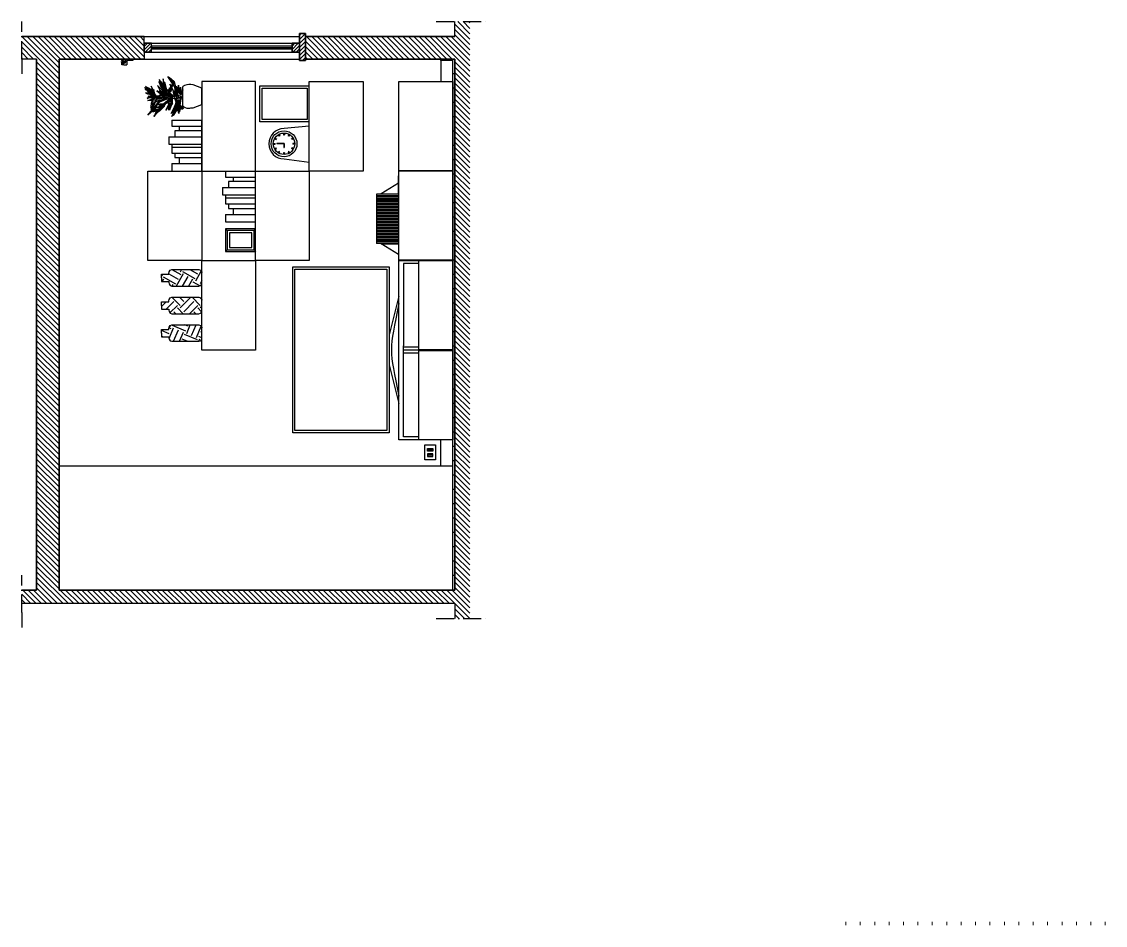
# Model space of a CAD drawing. Header units: millimetres. Extents: x 990 to 5684, y 331 to 3337.
# Drawn here: x 4834 to 5560, y 1852 to 2457 of the extents above; entities that cross this region are included whole.
import ezdxf

# ---------------------------------------------------------------- set-up
doc = ezdxf.new("R2010")
doc.units = ezdxf.units.MM
doc.linetypes.add('ACAD_ISO10W100', pattern=[18, 12, -3, 0, -3])
doc.layers.get('0').update_dxf_attribs({"color": 255})
for name, color, linetype, lineweight in [('A-DOOR-FULL', 4, 'Continuous', 25), ('A-FURN', 8, 'Continuous', 18), ('A-SECT A-MCUT', 255, 'Continuous', 35), ('A-WALL-FULL', 255, 'Continuous', 35), ('A-WALL-FULL-EXTR', 255, 'Continuous', 35)]:
    doc.layers.add(name, color=color, linetype=linetype, lineweight=lineweight)
for name, color, linetype in [('A-SECT D-MCUT', 181, 'Continuous'), ('GIUNZIONI', 2, 'Continuous'), ('linee sezionee', 241, 'Continuous'), ('vite 3', 250, 'Continuous'), ('VITI 2', 4, 'Continuous')]:
    doc.layers.add(name, color=color, linetype=linetype)

msp = doc.modelspace()

# ---------------------------------------------------------------- hatches: boundary and pattern name
at = {"linetype": 'Continuous'}
h = msp.add_hatch(dxfattribs=at)
h.set_pattern_fill('ANSI31', color=175, scale=0.8, angle=270)
h.paths.add_polyline_path([(5134.33, 2446.67), (5134.33, 2456.67), (5124.33, 2456.67), (5124.33, 2446.67), (5024.33, 2446.67), (5024.33, 2431.67), (5124.33, 2431.67), (5124.33, 2076.17), (4859.33, 2076.17), (4859.33, 2431.67), (4916.33, 2431.67), (4916.33, 2436.17), (4916.33, 2442.17), (4916.33, 2446.67), (4834.33, 2446.67), (4834.33, 2431.67), (4844.33, 2431.67), (4844.33, 2076.17), (4834.33, 2076.17), (4834.33, 2067.17), (5124.33, 2067.17), (5124.33, 2057.17), (5134.33, 2057.17), (5134.33, 2067.17)])
at = {"layer": 'A-FURN'}
h = msp.add_hatch(dxfattribs=at)
h.set_pattern_fill('ANSI31', color=175, scale=0.6)
h.paths.add_polyline_path([(5024.33, 2448.67), (5020.33, 2448.67), (5020.33, 2430.67), (5024.33, 2430.67)])
h = msp.add_hatch(dxfattribs=at)
h.set_pattern_fill('ANSI31', color=175, scale=0.5)
h.paths.add_polyline_path([(4921.33, 2442.17), (4916.33, 2442.17), (4916.33, 2436.17), (4921.33, 2436.17)])
h.paths.add_polyline_path([(5020.33, 2442.17), (5015.33, 2442.17), (5015.33, 2436.17), (5020.33, 2436.17)])
at = {"layer": 'VITI 2'}
h = msp.add_hatch(dxfattribs=at)
h.set_pattern_fill('ANSI31', color=8, scale=0.25, angle=180)
h.set_pattern_definition([(225, (9688.6578, 4507.8372), (0.56126601, -0.56126601), [])])
h.paths.add_polyline_path([(4903.81, 2429.67, 1), (4901.81, 2429.67, 1)])
at = {"layer": 'VITI 2', "true_color": 0x000000}
h = msp.add_hatch(dxfattribs=at)
h.set_pattern_fill('EARTH', color=18, scale=1.5, angle=240)
h.set_pattern_definition([(240, (9688.658, 4507.837), (3.486392, -13.011392), [9.525, -9.525]), (240, (9691.751, 4506.051), (3.486392, -13.011392), [9.525, -9.525]), (240, (9694.844, 4504.265), (3.486392, -13.011392), [9.525, -9.525]), (330, (9695.28, 4502.639), (13.011392, 3.486392), [9.525, -9.525]), (330, (9693.494, 4499.546), (13.011392, 3.486392), [9.525, -9.525]), (330, (9691.708, 4496.452), (13.011392, 3.486392), [9.525, -9.525])])
edge = h.paths.add_edge_path()
edge.add_spline(control_points=[(4934.84, 2290.71), (4932.84, 2290.67), (4932.84, 2287.76), (4932.84, 2287.67)], knot_values=[0, 0, 0, 0, 2.828427, 2.828427, 2.828427, 2.828427], degree=3, periodic=0)
edge.add_line((4932.84, 2287.67), (4927.84, 2287.67))
edge.add_line((4927.84, 2287.67), (4927.84, 2285.17))
edge.add_line((4927.84, 2285.17), (4927.84, 2282.67))
edge.add_line((4927.84, 2282.67), (4932.85, 2282.67))
edge.add_spline(control_points=[(4932.85, 2282.67), (4932.84, 2282.49), (4932.84, 2279.57), (4934.84, 2279.67)], knot_values=[0, 0, 0, 0, 2.759617, 2.759617, 2.759617, 2.759617], degree=3, periodic=0)
edge.add_line((4934.84, 2279.67), (4952.84, 2279.67))
edge.add_spline(control_points=[(4952.84, 2279.67), (4954.84, 2279.67), (4954.84, 2281.67), (4954.84, 2281.67)], knot_values=[0, 0, 0, 0, 2.828335, 2.828335, 2.828335, 2.828335], degree=3, periodic=0)
edge.add_spline(control_points=[(4954.84, 2281.67), (4954.84, 2281.67), (4954.84, 2281.67), (4954.84, 2281.67)], knot_values=[2.828335, 2.828335, 2.828335, 2.828335, 2.828427, 2.828427, 2.828427, 2.828427], degree=3, periodic=0)
edge.add_line((4954.84, 2281.67), (4954.84, 2288.67))
edge.add_spline(control_points=[(4954.84, 2288.67), (4954.84, 2288.67), (4954.84, 2290.67), (4952.84, 2290.67)], knot_values=[0, 0, 0, 0, 2.828426, 2.828426, 2.828426, 2.828426], degree=3, periodic=0)
edge.add_line((4952.84, 2290.67), (4934.84, 2290.71))
h = msp.add_hatch(dxfattribs=at)
h.set_pattern_fill('EARTH', color=18, scale=1.5, angle=225)
h.set_pattern_definition([(225, (9688.658, 4507.837), (-2e-15, -13.470384), [9.525, -9.525]), (225, (9691.1835, 4505.3115), (-2e-15, -13.470384), [9.525, -9.525]), (225, (9693.709, 4502.786), (-2e-15, -13.470384), [9.525, -9.525]), (315, (9693.709, 4501.102), (13.470384, -2e-15), [9.525, -9.525]), (315, (9691.1835, 4498.576), (13.470384, -2e-15), [9.525, -9.525]), (315, (9688.658, 4496.051), (13.470384, -2e-15), [9.525, -9.525])])
edge = h.paths.add_edge_path()
edge.add_spline(control_points=[(4934.84, 2272.21), (4932.84, 2272.17), (4932.84, 2269.26), (4932.84, 2269.17)], knot_values=[0, 0, 0, 0, 2.828427, 2.828427, 2.828427, 2.828427], degree=3, periodic=0)
edge.add_line((4932.84, 2269.17), (4927.84, 2269.17))
edge.add_line((4927.84, 2269.17), (4927.84, 2266.67))
edge.add_line((4927.84, 2266.67), (4927.84, 2264.17))
edge.add_line((4927.84, 2264.17), (4932.85, 2264.17))
edge.add_spline(control_points=[(4932.85, 2264.17), (4932.84, 2263.99), (4932.84, 2261.07), (4934.84, 2261.17)], knot_values=[0, 0, 0, 0, 2.759617, 2.759617, 2.759617, 2.759617], degree=3, periodic=0)
edge.add_line((4934.84, 2261.17), (4952.84, 2261.17))
edge.add_spline(control_points=[(4952.84, 2261.17), (4954.84, 2261.17), (4954.84, 2263.17), (4954.84, 2263.17)], knot_values=[0, 0, 0, 0, 2.828335, 2.828335, 2.828335, 2.828335], degree=3, periodic=0)
edge.add_spline(control_points=[(4954.84, 2263.17), (4954.84, 2263.17), (4954.84, 2263.17), (4954.84, 2263.17)], knot_values=[2.828335, 2.828335, 2.828335, 2.828335, 2.828427, 2.828427, 2.828427, 2.828427], degree=3, periodic=0)
edge.add_line((4954.84, 2263.17), (4954.84, 2270.17))
edge.add_spline(control_points=[(4954.84, 2270.17), (4954.84, 2270.17), (4954.84, 2272.17), (4952.84, 2272.17)], knot_values=[0, 0, 0, 0, 2.828426, 2.828426, 2.828426, 2.828426], degree=3, periodic=0)
edge.add_line((4952.84, 2272.17), (4934.84, 2272.21))
h = msp.add_hatch(dxfattribs=at)
h.set_pattern_fill('EARTH', color=18, scale=1.5, angle=427)
h.set_pattern_definition([(67, (9688.658, 4507.837), (-5.046095, 12.489523), [9.525, -9.525]), (67, (9685.37, 4509.233), (-5.046095, 12.489523), [9.525, -9.525]), (67, (9682.082, 4510.6285), (-5.046095, 12.489523), [9.525, -9.525]), (157, (9681.451, 4512.19), (-12.489523, -5.046095), [9.525, -9.525]), (157, (9682.847, 4515.478), (-12.489523, -5.046095), [9.525, -9.525]), (157, (9684.242, 4518.766), (-12.489523, -5.046095), [9.525, -9.525])])
edge = h.paths.add_edge_path()
edge.add_spline(control_points=[(4934.84, 2253.71), (4932.84, 2253.67), (4932.84, 2250.76), (4932.84, 2250.67)], knot_values=[0, 0, 0, 0, 2.828427, 2.828427, 2.828427, 2.828427], degree=3, periodic=0)
edge.add_line((4932.84, 2250.67), (4927.84, 2250.67))
edge.add_line((4927.84, 2250.67), (4927.84, 2248.17))
edge.add_line((4927.84, 2248.17), (4927.84, 2245.67))
edge.add_line((4927.84, 2245.67), (4932.85, 2245.67))
edge.add_spline(control_points=[(4932.85, 2245.67), (4932.84, 2245.49), (4932.84, 2242.57), (4934.84, 2242.67)], knot_values=[0, 0, 0, 0, 2.759617, 2.759617, 2.759617, 2.759617], degree=3, periodic=0)
edge.add_line((4934.84, 2242.67), (4952.84, 2242.67))
edge.add_spline(control_points=[(4952.84, 2242.67), (4954.84, 2242.67), (4954.84, 2244.67), (4954.84, 2244.67)], knot_values=[0, 0, 0, 0, 2.828335, 2.828335, 2.828335, 2.828335], degree=3, periodic=0)
edge.add_spline(control_points=[(4954.84, 2244.67), (4954.84, 2244.67), (4954.84, 2244.67), (4954.84, 2244.67)], knot_values=[2.828335, 2.828335, 2.828335, 2.828335, 2.828427, 2.828427, 2.828427, 2.828427], degree=3, periodic=0)
edge.add_line((4954.84, 2244.67), (4954.84, 2251.67))
edge.add_spline(control_points=[(4954.84, 2251.67), (4954.84, 2251.67), (4954.84, 2253.67), (4952.84, 2253.67)], knot_values=[0, 0, 0, 0, 2.828426, 2.828426, 2.828426, 2.828426], degree=3, periodic=0)
edge.add_line((4952.84, 2253.67), (4934.84, 2253.71))

# ---------------------------------------------------------------- linework, layer by layer
at = {"linetype": 'Continuous'}
for p, q in [((5124.33, 2446.67), (5124.33, 2456.67)), ((5124.33, 2067.17), (5124.33, 2057.17))]:
    msp.add_line(p, q, dxfattribs=at)
for p, q in [((4916.33, 2442.17), (4916.33, 2446.67)), ((4921.33, 2436.17), (4921.33, 2442.17)), ((4921.33, 2440.17), (4921.33, 2438.17)), ((4844.33, 2431.67), (4834.33, 2431.67)), ((4921.33, 2436.17), (4916.33, 2436.17)), ((4916.33, 2436.17), (4916.33, 2431.67)), ((5020.33, 2436.17), (5015.33, 2436.17)), ((5114.84, 2430.67), (5114.84, 2431.67)), ((5122.84, 2430.67), (5114.84, 2430.67)), ((5122.84, 2076.17), (5122.84, 2431.67)), ((5124.33, 2067.17), (4834.33, 2067.17))]:
    msp.add_line(p, q)
at = {"layer": 'A-DOOR-FULL'}
for p, q in [((5099.84, 2294.67), (5089.84, 2294.67)), ((5099.84, 2238.67), (5089.84, 2238.67)), ((5099.84, 2236.67), (5089.84, 2236.67)), ((5099.84, 2234.67), (5089.84, 2234.67)), ((5099.84, 2178.67), (5089.84, 2178.67))]:
    msp.add_line(p, q, dxfattribs=at)
at = {"layer": 'A-FURN'}
msp.add_line((4990.84, 2296.67), (4990.84, 2309.67), dxfattribs=at)
at = {"layer": 'A-FURN', "color": 251, "true_color": 0x636466}
for p, q in [((5385.96, 1853.97), (5385.96, 1851.69)), ((5395.61, 1853.97), (5395.61, 1851.69)), ((5405.31, 1853.97), (5405.31, 1851.69)), ((5414.91, 1853.97), (5414.91, 1851.69)), ((5424.56, 1853.97), (5424.56, 1851.69)), ((5434.21, 1853.97), (5434.21, 1851.69)), ((5443.86, 1853.97), (5443.86, 1851.69)), ((5453.51, 1853.97), (5453.51, 1851.69)), ((5463.16, 1853.97), (5463.16, 1851.69)), ((5472.86, 1853.97), (5472.86, 1851.69)), ((5482.46, 1853.97), (5482.46, 1851.69)), ((5492.11, 1853.97), (5492.11, 1851.69)), ((5501.76, 1853.97), (5501.76, 1851.69)), ((5511.41, 1853.97), (5511.41, 1851.69)), ((5521.06, 1853.97), (5521.06, 1851.69)), ((5530.71, 1853.97), (5530.71, 1851.69)), ((5540.41, 1853.97), (5540.41, 1851.69)), ((5550.01, 1853.97), (5550.01, 1851.69)), ((5559.66, 1853.97), (5559.66, 1851.69))]:
    msp.add_line(p, q, dxfattribs=at)
at = {"layer": 'A-SECT A-MCUT', "transparency": 33554687}
for p, q in [((5020.33, 2448.67), (5020.33, 2430.67)), ((5020.33, 2448.67), (5024.33, 2448.67)), ((5024.33, 2448.67), (5024.33, 2430.67)), ((4916.33, 2442.17), (4916.33, 2436.17)), ((4921.33, 2442.17), (4916.33, 2442.17)), ((5015.33, 2442.17), (5015.33, 2436.17)), ((5020.33, 2442.17), (5015.33, 2442.17)), ((4916.33, 2436.17), (4921.33, 2436.17)), ((5015.33, 2436.17), (5020.33, 2436.17)), ((5020.33, 2430.67), (5024.33, 2430.67))]:
    msp.add_line(p, q, dxfattribs=at)
at = {"layer": 'A-SECT D-MCUT'}
for p, q in [((5114.84, 2430.67), (5114.84, 2416.67)), ((5114.84, 2159.17), (5114.84, 2176.67))]:
    msp.add_line(p, q, dxfattribs=at)
at = {"layer": 'A-SECT D-MCUT', "transparency": 33554687}
for points in [[(5111.24, 2169.11), (5111.24, 2163.29), (5104.24, 2163.29), (5104.24, 2169.11), (5104.24, 2173.29), (5111.24, 2173.29)], [(5109.49, 2170.91), (5109.49, 2169.16), (5105.99, 2169.16), (5105.99, 2170.91)], [(5109.49, 2165.66), (5109.49, 2167.41), (5105.99, 2167.41), (5105.99, 2165.66)]]:
    msp.add_lwpolyline(points, close=True, dxfattribs=at)
for centre in [(5106.74, 2170.04), (5107.74, 2170.04), (5108.74, 2170.04), (5106.74, 2166.54), (5107.74, 2166.54), (5108.74, 2166.54)]:
    msp.add_circle(centre, 0.25, dxfattribs=at)
at = {"layer": 'A-WALL-FULL'}
for p, q in [((4916.33, 2446.67), (4834.33, 2446.67)), ((5124.33, 2446.67), (5024.33, 2446.67)), ((4916.33, 2431.67), (4859.33, 2431.67)), ((5124.33, 2431.67), (5024.33, 2431.67)), ((4844.33, 2076.17), (4834.33, 2076.17)), ((5124.33, 2076.17), (4859.33, 2076.17))]:
    msp.add_line(p, q, dxfattribs=at)
at = {"layer": 'A-WALL-FULL-EXTR'}
for p, q in [((4844.33, 2076.17), (4844.33, 2431.67)), ((4859.33, 2076.17), (4859.33, 2431.67)), ((5124.33, 2076.17), (5124.33, 2431.67))]:
    msp.add_line(p, q, dxfattribs=at)
at = {"layer": 'GIUNZIONI', "linetype": 'Continuous'}
for p, q in [((4921.33, 2442.17), (5015.33, 2442.17)), ((4921.33, 2436.17), (5015.33, 2436.17))]:
    msp.add_line(p, q, dxfattribs=at)
at = {"layer": 'GIUNZIONI'}
for p, q in [((4990.84, 2416.67), (4954.84, 2416.67)), ((4954.84, 2416.67), (4954.84, 2356.67)), ((4990.84, 2356.67), (4990.84, 2416.67)), ((4954.84, 2356.67), (4990.84, 2356.67)), ((4954.84, 2296.67), (4990.84, 2296.67)), ((4954.84, 2236.67), (4954.84, 2296.67)), ((4990.84, 2296.67), (4990.84, 2236.67)), ((5089.84, 2294.67), (5089.84, 2239.67)), ((5099.84, 2296.67), (5099.84, 2176.67)), ((4990.84, 2236.67), (4954.84, 2236.67)), ((5089.84, 2233.67), (5089.84, 2239.67)), ((5089.84, 2178.67), (5089.84, 2233.67))]:
    msp.add_line(p, q, dxfattribs=at)
for points in [[(5062.84, 2356.67), (5026.84, 2356.67), (5026.84, 2416.67), (5062.84, 2416.67), (5062.84, 2356.67)], [(5122.84, 2176.67), (5086.84, 2176.67), (5086.84, 2416.67), (5122.84, 2416.67), (5122.84, 2176.67)], [(4954.84, 2356.67), (4954.84, 2296.67), (4918.84, 2296.67), (4918.84, 2356.67), (4954.84, 2356.67)], [(5026.84, 2356.67), (5026.84, 2296.67), (4990.84, 2296.67), (4990.84, 2356.67), (5026.84, 2356.67)]]:
    msp.add_lwpolyline(points, dxfattribs=at)
at = {"layer": 'linee sezionee', "linetype": 'ACAD_ISO10W100'}
for p, q in [((4834.33, 2431.67), (4834.33, 2456.67)), ((5111.83, 2456.67), (5146.83, 2456.67)), ((4834.33, 2431.67), (4834.33, 2421.67)), ((4834.33, 2061.17), (4834.33, 2086.17)), ((4834.33, 2061.17), (4834.33, 2051.17)), ((5111.83, 2057.17), (5146.83, 2057.17))]:
    msp.add_line(p, q, dxfattribs=at)
at = {"layer": 'vite 3', "transparency": 33554687}
for p, q in [((5015.33, 2440.17), (4921.33, 2440.17)), ((5015.33, 2439.17), (4921.33, 2439.17)), ((5015.33, 2438.17), (4921.33, 2438.17))]:
    msp.add_line(p, q, dxfattribs=at)
at = {"layer": 'vite 3'}
for p, q in [((5015.33, 2440.17), (4921.33, 2440.17)), ((4933.31, 2418.83), (4936.75, 2414.63)), ((4933.71, 2409.98), (4933.13, 2409.16)), ((4933.78, 2409.58), (4933.13, 2409.16)), ((4937.5, 2411.65), (4937.52, 2409.73)), ((4938.09, 2410.31), (4938.13, 2410)), ((4938.14, 2409.86), (4938.21, 2409.12)), ((4938.26, 2409.1), (4938.27, 2409.67)), ((4938.27, 2409.81), (4938.27, 2409.9)), ((4938.3, 2410.71), (4938.31, 2411.43)), ((4938.33, 2409.31), (4938.35, 2409.07)), ((4938.44, 2411.14), (4938.48, 2410.48)), ((4938.71, 2409.31), (4938.74, 2409.47)), ((4938.79, 2408.93), (4938.72, 2408.51)), ((4938.85, 2410.02), (4938.89, 2410.2)), ((4939.06, 2409.62), (4938.94, 2409.04)), ((4939.01, 2410.79), (4939.4, 2412.75)), ((4939.41, 2412.7), (4939.07, 2410.68)), ((4939.18, 2410.52), (4939.46, 2411.62)), ((4939.23, 2410.44), (4939.47, 2411.57)), ((4922.22, 2401.15), (4922, 2400.79)), ((4928.68, 2400.44), (4933.02, 2404.52)), ((4933.59, 2405.3), (4932.3, 2405.17)), ((4933.28, 2407.84), (4935.32, 2407.5)), ((4933.64, 2406.87), (4935.32, 2407.5)), ((4934, 2407.37), (4935.32, 2407.5)), ((4936.52, 2406.09), (4935.26, 2406.32)), ((4936.62, 2406.55), (4935.27, 2406.6)), ((4935.28, 2402), (4935.32, 2407.5)), ((4935.31, 2405.45), (4936.59, 2405.34)), ((4937.81, 2405.57), (4938.93, 2405.91)), ((4939, 2399.64), (4938.95, 2401.61)), ((4939.18, 2402.1), (4939.12, 2399.54)), ((4940.58, 2406.51), (4939.2, 2407.21)), ((4939.2, 2405.99), (4940.4, 2405.81)), ((4940.58, 2406.51), (4941.94, 2406.91)), ((4941.03, 2405.75), (4941.94, 2405.65)), ((4923.87, 2399.16), (4921.39, 2397.21)), ((4929.67, 2400.32), (4926.13, 2397.35)), ((5009.93, 2375), (5005.13, 2375)), ((5005.13, 2375), (5005.13, 2374.81)), ((5009.93, 2374.81), (5005.13, 2374.81)), ((5009.83, 2374.91), (5009.83, 2372.51)), ((5009.83, 2372.51), (5010.02, 2372.51)), ((5010.02, 2374.91), (5010.02, 2372.51)), ((5086.54, 2341.47), (5086.54, 2353.47)), ((5086.54, 2353.47), (5086.84, 2353.47)), ((5122.84, 2356.82), (5086.84, 2356.82)), ((5122.84, 2356.52), (5086.84, 2356.52)), ((5086.54, 2348.47), (5074.84, 2341.47)), ((5086.84, 2341.17), (5071.84, 2341.17)), ((5071.84, 2341.17), (5071.84, 2308.17)), ((5086.84, 2340.17), (5071.84, 2340.17)), ((5086.84, 2339.17), (5071.84, 2339.17)), ((5086.84, 2338.17), (5071.84, 2338.17)), ((5086.84, 2337.17), (5071.84, 2337.17)), ((5086.84, 2336.17), (5071.84, 2336.17)), ((5074.84, 2341.17), (5074.84, 2341.47)), ((5074.84, 2341.47), (5086.54, 2341.47)), ((5086.84, 2308.17), (5086.84, 2341.17)), ((5086.84, 2335.17), (5071.84, 2335.17)), ((5086.84, 2334.17), (5071.84, 2334.17)), ((5086.84, 2333.17), (5071.84, 2333.17)), ((5086.84, 2332.17), (5071.84, 2332.17)), ((5086.84, 2331.17), (5071.84, 2331.17)), ((5086.84, 2330.17), (5071.84, 2330.17)), ((5086.84, 2329.17), (5071.84, 2329.17)), ((5086.84, 2328.17), (5071.84, 2328.17)), ((5086.84, 2327.17), (5071.84, 2327.17)), ((5086.84, 2326.17), (5071.84, 2326.17)), ((5086.84, 2325.17), (5071.84, 2325.17)), ((5086.84, 2324.17), (5071.84, 2324.17)), ((5086.84, 2323.17), (5071.84, 2323.17)), ((5086.84, 2322.17), (5071.84, 2322.17)), ((5086.84, 2321.17), (5071.84, 2321.17)), ((5086.84, 2320.17), (5071.84, 2320.17)), ((5086.84, 2319.17), (5071.84, 2319.17)), ((5086.84, 2318.17), (5071.84, 2318.17)), ((5086.84, 2317.17), (5071.84, 2317.17)), ((5086.84, 2316.17), (5071.84, 2316.17)), ((5086.84, 2315.17), (5071.84, 2315.17)), ((5086.84, 2314.17), (5071.84, 2314.17)), ((5086.84, 2313.17), (5071.84, 2313.17)), ((5086.84, 2312.17), (5071.84, 2312.17)), ((5086.84, 2311.17), (5071.84, 2311.17)), ((5086.84, 2310.17), (5071.84, 2310.17)), ((5086.84, 2309.17), (5071.84, 2309.17)), ((5086.84, 2308.17), (5071.84, 2308.17)), ((5074.84, 2308.17), (5074.84, 2307.87)), ((5074.84, 2307.87), (5086.54, 2307.87)), ((5086.54, 2300.87), (5074.84, 2307.87)), ((5086.54, 2307.87), (5086.54, 2295.87)), ((5086.54, 2295.87), (5086.84, 2295.87)), ((5122.84, 2296.97), (5086.84, 2296.97)), ((5086.84, 2296.67), (5122.84, 2296.67)), ((5122.84, 2236.97), (5099.84, 2236.97)), ((5122.84, 2236.37), (5099.84, 2236.37))]:
    msp.add_line(p, q, dxfattribs=at)
for points in [[(4930.27, 2409.38), (4926.1, 2416.7), (4927.3, 2413.59), (4929.7, 2410.07), (4929.77, 2409.47)], [(4931.57, 2409.12), (4931.66, 2409.72), (4931.08, 2412.64), (4929.83, 2416.08), (4930.86, 2412.74), (4931.46, 2409.56), (4930.22, 2413.24), (4928.98, 2418.47), (4929.08, 2415.32), (4930.07, 2413.11), (4930.95, 2409.25), (4929.39, 2412.58), (4928.34, 2415.6), (4926.32, 2417.86), (4930.35, 2409.36)], [(4937.01, 2408.08), (4936.95, 2408.94), (4936.97, 2411.79), (4936.62, 2413.25), (4932.27, 2419.87), (4933.31, 2418.83), (4932.97, 2419.41), (4936.41, 2416.54), (4936.75, 2414.63), (4937.04, 2414.23), (4936.78, 2412.37), (4936.65, 2408.88), (4936.88, 2407.65)], [(4921.52, 2409.72), (4920.04, 2410.84), (4917.13, 2411.93), (4916.62, 2412.49), (4918.76, 2411.46), (4919.84, 2411.16), (4921.29, 2409.96), (4917.26, 2413.33), (4920.12, 2411.93), (4920.03, 2411.46), (4921.89, 2409.5)], [(4921.87, 2406.72), (4922.16, 2407.07), (4921.27, 2408.2), (4919.34, 2409.15), (4918.28, 2410.7), (4916.98, 2411.35), (4920.5, 2410.2), (4921.53, 2409.51), (4921.59, 2408.76)], [(4919.96, 2408.81), (4917.26, 2408.92), (4918.6, 2408.36), (4920.96, 2407.86), (4921.47, 2407.23)], [(4925.17, 2405.92), (4922.77, 2407.32), (4921.08, 2408.3), (4918.28, 2410.7)], [(4918.28, 2410.7), (4920.65, 2409.43), (4921.59, 2408.76)], [(4922.11, 2405.08), (4922.2, 2406.49), (4918.89, 2408.54)], [(4921.89, 2407.99), (4922.2, 2408.63), (4920.25, 2409.05)], [(4923.81, 2402.47), (4923.61, 2403.15), (4923.59, 2404.43), (4923.43, 2405.31), (4923.31, 2406.12), (4923.18, 2407.02), (4923.12, 2407.78), (4923.01, 2408.98), (4923.12, 2410.53), (4922.16, 2411.23), (4920.95, 2413.47), (4921.89, 2411.42), (4922.8, 2410.06), (4922.92, 2409.11)], [(4921.59, 2399.3), (4922.55, 2399.88), (4925.17, 2405.92), (4921.08, 2411.7), (4921.35, 2410.31), (4922.18, 2409.17)], [(4925.17, 2405.92), (4923.12, 2407.78), (4922.15, 2409.38)], [(4928.9, 2408.18), (4929.03, 2407.65), (4924.87, 2410.39), (4926.78, 2408.85), (4927.21, 2408.19)], [(4929.47, 2409.53), (4929.27, 2410), (4925.22, 2413.84), (4926.6, 2411.31), (4928.61, 2409.34), (4928.66, 2409.14)], [(4935.32, 2407.5), (4933.43, 2408.64), (4931.63, 2409.11), (4927.89, 2409.84), (4929.79, 2409.23), (4931.78, 2408.81), (4933.28, 2407.84), (4931.1, 2408), (4929.21, 2407.93), (4926.32, 2410.26), (4931.05, 2408), (4931.74, 2407.66), (4934, 2407.37), (4931.64, 2407.21), (4929.29, 2406.51), (4926.55, 2408.39), (4929, 2407.67)], [(4929.8, 2409.23), (4929.88, 2408.56), (4929.56, 2409.31)], [(4930.48, 2409.09), (4930.71, 2408.59), (4930.42, 2409.1)], [(4931.41, 2407.98), (4931.53, 2408.86)], [(4933.37, 2408.66), (4932.03, 2411.3), (4933.22, 2409.51), (4933.23, 2409.48)], [(4934.31, 2413.19), (4933.13, 2409.16), (4934.24, 2413.32)], [(4933.13, 2409.16), (4933.75, 2409.38), (4933.78, 2409.58), (4934.15, 2409.83), (4934.79, 2412.21)], [(4933.37, 2410.08), (4933.22, 2412.43), (4933.53, 2410.67)], [(4933.32, 2409.23), (4933.57, 2408.56)], [(4936.63, 2409.05), (4933.53, 2414.77), (4935.44, 2410.87), (4936.01, 2408.39), (4936.69, 2406.9)], [(4934.63, 2412.53), (4933.71, 2409.98), (4934.38, 2413.05)], [(4934.52, 2412.75), (4934.14, 2409.98)], [(4934.71, 2412.36), (4934.14, 2409.98)], [(4934.15, 2409.83), (4934.53, 2412.74)], [(4934.27, 2413.42), (4934.47, 2414.2), (4934.38, 2413.57)], [(4934.4, 2413.16), (4934.7, 2414.51), (4934.34, 2413.29)], [(4934.55, 2412.9), (4934.6, 2413.27), (4934.54, 2412.9)], [(4934.83, 2412.37), (4935.55, 2415.05), (4934.99, 2413.51), (4935.24, 2414.56), (4934.85, 2413.14), (4934.68, 2412.66)], [(4934.99, 2413.51), (4934.75, 2412.52)], [(4937.32, 2409.07), (4936.16, 2409.55), (4937.28, 2408.96)], [(4937.74, 2410.45), (4936.8, 2407.38), (4936.46, 2405.81)], [(4936.46, 2405.81), (4936.98, 2404.03), (4937.69, 2402.86), (4937.3, 2404.2), (4938.02, 2403.77), (4937.37, 2404.73), (4938.66, 2405.43), (4937.73, 2405.34), (4938.54, 2407.66), (4937.72, 2406.09), (4938.94, 2409.56), (4937.58, 2406.69), (4937.87, 2410.26)], [(4937.42, 2409.39), (4936.68, 2409.64), (4937.37, 2409.25)], [(4936.97, 2409.21), (4937.69, 2413.45), (4937.04, 2412), (4937.43, 2410.66)], [(4938.61, 2409.43), (4939.14, 2409.66), (4937.43, 2411.81), (4938.35, 2409.74)], [(4938.45, 2409.04), (4939.12, 2408.82), (4937.69, 2410.52), (4938.59, 2409.22), (4938.33, 2409.31)], [(4937.87, 2410.3), (4937.91, 2410.73), (4937.86, 2410.84), (4937.74, 2410.46)], [(4937.75, 2408.71), (4938.38, 2408.38)], [(4938.48, 2408.59), (4937.76, 2408.89)], [(4937.77, 2409.03), (4938.49, 2408.62)], [(4938.57, 2408.78), (4938.45, 2409.04), (4937.79, 2409.26)], [(4938.54, 2408.42), (4938.99, 2406.44), (4938.24, 2400.21), (4939.2, 2405.99), (4939.2, 2407.21), (4938.66, 2408.53)], [(4938.42, 2411.7), (4938.35, 2413.06), (4938.32, 2411.86)], [(4938.33, 2409.31), (4938.48, 2409.37)], [(4938.41, 2408.44), (4938.39, 2408.63)], [(4938.59, 2408.57), (4938.7, 2408.51), (4938.58, 2408.55)], [(4938.7, 2408.51), (4938.62, 2408.67)], [(4939.51, 2410.28), (4939.17, 2411.23), (4939.51, 2410.58)], [(4939.53, 2409.98), (4939.68, 2410.16), (4939.26, 2414.05), (4939.53, 2409.98)], [(4940.78, 2407.39), (4940.41, 2407.83), (4939.58, 2410.1)], [(4940.61, 2408.44), (4939.68, 2410.26)], [(4940.59, 2408.97), (4939.88, 2412.34), (4940.59, 2410.01)], [(4941.15, 2408.24), (4940.78, 2407.39), (4940.61, 2408.2), (4940.61, 2408.2), (4940.57, 2412.74), (4941.03, 2409.11)], [(4942.09, 2411.14), (4941.03, 2409.11)], [(4942.09, 2411.14), (4941.15, 2408.24)], [(4941.16, 2409.35), (4941.28, 2410.52)], [(4941.94, 2412.83), (4941.94, 2410.85)], [(4919.92, 2406.28), (4918.37, 2405.33), (4919.49, 2405.87), (4920.46, 2405.96)], [(4926.48, 2404.01), (4926.5, 2402.77), (4925.1, 2401.14), (4924.11, 2399.24), (4923.91, 2398.49), (4918.73, 2393.97), (4921.59, 2397.67), (4922.18, 2398.72), (4921, 2397.89), (4921.14, 2398.93), (4921.54, 2399.28), (4920.78, 2398.81), (4921.76, 2400.17)], [(4922.17, 2400.54), (4921.01, 2399.42), (4921.28, 2402.4), (4921.93, 2403.6), (4920.93, 2403.62), (4918.74, 2403.84), (4920.72, 2404.56), (4922.87, 2404.54), (4919.37, 2406.62), (4919.02, 2406.8), (4920.75, 2406.78), (4921.39, 2406.63)], [(4926.48, 2404.01), (4924.66, 2401.37), (4923.32, 2399.74), (4921, 2397.89)], [(4922.17, 2400.54), (4921.62, 2401.33), (4921.28, 2402.4)], [(4921.59, 2399.31), (4922.15, 2399.8), (4922.31, 2403.95)], [(4921.93, 2403.6), (4922.87, 2404.54)], [(4925.17, 2405.92), (4923.31, 2406.12), (4922.67, 2406.55), (4922.02, 2406.62)], [(4925.04, 2405.51), (4923.43, 2405.31), (4922.55, 2405.65), (4922.15, 2405.79)], [(4925.17, 2405.92), (4922.58, 2401.32), (4922.22, 2401.15)], [(4929.53, 2400.92), (4926.7, 2398.71), (4924.66, 2396.98), (4923.61, 2394.9), (4926.24, 2397.57)], [(4929.59, 2401), (4926.76, 2399.18), (4924.05, 2399.04), (4924.72, 2399.54), (4926.42, 2399.88)], [(4924.06, 2403.11), (4926.48, 2404.01), (4929.37, 2404.65)], [(4934.7, 2402.56), (4933.94, 2400.78), (4932.93, 2397.35), (4932.83, 2399.19), (4933.81, 2400.58), (4933.95, 2401.14), (4932.84, 2399.98), (4934.1, 2401.76), (4934.96, 2405.57), (4933.92, 2401.84), (4930.81, 2397.35), (4933.29, 2402.31), (4932.42, 2401.7), (4934.06, 2404.25), (4934.46, 2404.6), (4934.96, 2405.57), (4933.56, 2403.63), (4930.31, 2401.53), (4929.79, 2400.55), (4929.79, 2399.81), (4926.56, 2396.83), (4924.68, 2395.5), (4924.67, 2395.5)], [(4924.68, 2404.67), (4926.65, 2404.29), (4929.62, 2404.77)], [(4925.04, 2405.51), (4926.65, 2405.16), (4931.66, 2405.81)], [(4928.43, 2407.1), (4928.46, 2407.07), (4927.2, 2407.14), (4925.12, 2406.86), (4926.6, 2406.74), (4926.71, 2406.63), (4928.93, 2406.33), (4931.1, 2405.82), (4925.17, 2405.92), (4929.15, 2405.48)], [(4929.03, 2407.66), (4932.16, 2406.74), (4933.64, 2406.87), (4932.37, 2406.12), (4929.62, 2404.77), (4926.77, 2402.91), (4932.88, 2405.41), (4934.38, 2406.43), (4934.56, 2406.9), (4935.32, 2407.5), (4934.96, 2405.57)], [(4931.1, 2405.82), (4931.27, 2407)], [(4931.28, 2407.11), (4931.39, 2407.83)], [(4935.28, 2402), (4934.58, 2401.09), (4933.29, 2397.42), (4933.64, 2399.48), (4934.2, 2400.62), (4934.7, 2402.56)], [(4934.28, 2395.21), (4936.23, 2398.5), (4935.64, 2397.73), (4937.26, 2401.24), (4938.05, 2403.89), (4938.05, 2405.11)], [(4936.23, 2398.5), (4938.44, 2402.24)], [(4937.96, 2403.85), (4937.61, 2401.54), (4936.97, 2399.75)], [(4938.02, 2403.75), (4938.68, 2403.9)], [(4939.29, 2402.33), (4938.25, 2400.18)], [(4938.94, 2404.37), (4939.55, 2403.93), (4940, 2396.29), (4939.22, 2403), (4938.86, 2403.91)], [(4941.14, 2399.53), (4941.83, 2397.87), (4940.75, 2399.89), (4940.15, 2397.16), (4940.56, 2400.1), (4940.25, 2400.41), (4940.12, 2399.24), (4939.78, 2401.07), (4940.17, 2400.83), (4940.4, 2405.81)], [(4940.4, 2405.81), (4941.1, 2406.17), (4940.17, 2400.83), (4940.3, 2400.9), (4940.9, 2400.2), (4942.54, 2399.11), (4941.03, 2400.04), (4942.63, 2398.25), (4940.91, 2400.07), (4941.03, 2399.79)], [(4940.25, 2400.41), (4941.31, 2399.36), (4940.3, 2400.9)], [(4940.3, 2400.9), (4940.25, 2400.41)], [(4925.85, 2397.98), (4924.23, 2397.56), (4922.22, 2396.37), (4925, 2397.27)], [(4926.24, 2397.57), (4926.02, 2397.14), (4922.73, 2393.15), (4925.59, 2397.01)], [(4936.66, 2397.51), (4937.75, 2400.19), (4935.91, 2396.82), (4936.39, 2398.16), (4934.67, 2395.58)], [(4938.17, 2400.01), (4934.87, 2393.16), (4936.35, 2396.75)], [(4938.27, 2397.73), (4935.67, 2393.94), (4936.59, 2395.7), (4935.79, 2394.66), (4936.94, 2396.36), (4938.22, 2398.83)], [(4938.16, 2400.25), (4939.46, 2399.28), (4939.59, 2395.25), (4939.24, 2398.99), (4939.12, 2398.81), (4939.24, 2395.96), (4938.61, 2399.88), (4938.3, 2397.34), (4938.16, 2400.25)], [(4938.84, 2398.44), (4938.35, 2397.78)]]:
    msp.add_lwpolyline(points, dxfattribs=at)
for points in [[(4939.1, 2409.74), (4939.53, 2409.98), (4937.57, 2413.02)], [(4988.34, 2305.4), (4988.34, 2315.4), (4973.34, 2315.4), (4973.34, 2305.4)]]:
    msp.add_lwpolyline(points, close=True, dxfattribs=at)
msp.add_lwpolyline([(4934.96, 2405.57), (4935.32, 2407.5), (4934.56, 2406.9), (4934.38, 2406.43), (4933.18, 2404.73), (4929.49, 2401.76), (4927.81, 2401.53, 0.062514), (4925.73, 2401.3), (4927.59, 2400.77), (4929.42, 2401.39), (4926.81, 2400.22), (4926.04, 2399.54), (4923.5, 2398.66), (4926.53, 2399.6), (4929.36, 2400.85), (4930.3, 2401.52)], format="xyb", dxfattribs=at)
at = {"layer": 'vite 3', "transparency": 33554687}
msp.add_circle((5009.93, 2374.91), 0.096, dxfattribs=at)
at = {"layer": 'vite 3'}
msp.add_arc((5643.14, 2036.79), 793.48, 152.51457, 152.74714, dxfattribs=at)
at = {"layer": 'VITI 2'}
for p, q in [((4916.33, 2446.67), (5020.33, 2446.67)), ((4903.81, 2431.67), (4903.81, 2430.67)), ((4903.81, 2430.67), (4903.81, 2429.67)), ((4908.81, 2430.67), (4904.81, 2430.67)), ((4904.81, 2430.67), (4904.81, 2428.67)), ((4908.81, 2431.67), (4908.81, 2430.67)), ((4916.33, 2431.67), (5020.33, 2431.67)), ((4901.31, 2427.67), (4901.31, 2428.67)), ((4901.31, 2428.67), (4902.81, 2428.67)), ((4902.81, 2427.67), (4901.31, 2427.67)), ((4902.81, 2427.67), (4904.81, 2427.67)), ((4904.81, 2428.67), (4904.81, 2427.67)), ((5122.84, 2422.07), (5124.33, 2422.07)), ((4993.84, 2389.67), (4993.84, 2413.67)), ((4993.84, 2413.67), (5026.84, 2413.67)), ((5122.84, 2412.47), (5124.33, 2412.47)), ((5122.84, 2402.87), (5124.33, 2402.87)), ((4934.84, 2390.67), (4934.84, 2386.67)), ((4934.84, 2390.67), (4954.84, 2390.67)), ((4934.84, 2386.67), (4954.84, 2386.67)), ((4939.84, 2386.67), (4939.84, 2383.67)), ((4954.84, 2386.67), (4954.84, 2390.67)), ((4954.84, 2383.67), (4954.84, 2386.67)), ((5026.84, 2389.67), (4993.84, 2389.67)), ((5026.84, 2386.67), (5009.93, 2385.05)), ((5122.84, 2393.27), (5124.33, 2393.27)), ((4932.84, 2379.67), (4954.84, 2379.67)), ((4932.84, 2379.67), (4932.84, 2374.67)), ((4954.84, 2383.67), (4936.84, 2383.67)), ((4936.84, 2383.67), (4936.84, 2379.67)), ((4954.84, 2379.67), (4954.84, 2383.67)), ((4954.84, 2374.67), (4954.84, 2379.67)), ((5122.84, 2383.67), (5124.33, 2383.67)), ((4932.84, 2374.67), (4954.84, 2374.67)), ((4934.84, 2374.67), (4934.84, 2372.67)), ((4934.84, 2372.67), (4954.84, 2372.67)), ((4934.84, 2372.67), (4934.84, 2368.67)), ((4954.84, 2372.67), (4954.84, 2374.67)), ((4954.84, 2368.67), (4954.84, 2372.67)), ((5122.84, 2374.07), (5124.33, 2374.07)), ((4934.84, 2368.67), (4954.84, 2368.67)), ((4936.84, 2368.67), (4936.84, 2365.67)), ((4936.84, 2365.67), (4954.84, 2365.67)), ((4939.84, 2365.67), (4939.84, 2361.67)), ((4954.84, 2365.67), (4954.84, 2368.67)), ((4954.84, 2361.67), (4954.84, 2365.67)), ((5009.93, 2364.77), (5026.84, 2362.67)), ((4934.84, 2361.67), (4954.84, 2361.67)), ((4934.84, 2361.67), (4934.84, 2356.67)), ((4954.84, 2356.67), (4954.84, 2361.67)), ((5122.84, 2364.47), (5124.33, 2364.47)), ((4970.84, 2356.67), (4970.84, 2352.67)), ((4970.84, 2352.67), (4990.84, 2352.67)), ((4975.84, 2352.67), (4975.84, 2349.67)), ((4990.84, 2352.67), (4990.84, 2356.67)), ((4990.84, 2349.67), (4990.84, 2352.67)), ((5122.84, 2354.87), (5124.33, 2354.87)), ((4968.84, 2345.67), (4990.84, 2345.67)), ((4968.84, 2345.67), (4968.84, 2340.67)), ((4990.84, 2349.67), (4972.84, 2349.67)), ((4972.84, 2349.67), (4972.84, 2345.67)), ((4990.84, 2345.67), (4990.84, 2349.67)), ((4990.84, 2340.67), (4990.84, 2345.67)), ((5122.84, 2345.27), (5124.33, 2345.27)), ((4968.84, 2340.67), (4990.84, 2340.67)), ((4970.84, 2340.67), (4970.84, 2338.67)), ((4970.84, 2338.67), (4990.84, 2338.67)), ((4970.84, 2338.67), (4970.84, 2334.67)), ((4990.84, 2338.67), (4990.84, 2340.67)), ((4990.84, 2334.67), (4990.84, 2338.67)), ((5122.84, 2335.67), (5124.33, 2335.67)), ((4970.84, 2334.67), (4990.84, 2334.67)), ((4972.84, 2334.67), (4972.84, 2331.67)), ((4972.84, 2331.67), (4990.84, 2331.67)), ((4975.84, 2331.67), (4975.84, 2327.67)), ((4990.84, 2331.67), (4990.84, 2334.67)), ((4990.84, 2327.67), (4990.84, 2331.67)), ((4970.84, 2327.67), (4990.84, 2327.67)), ((4970.84, 2327.67), (4970.84, 2322.67)), ((4970.84, 2322.67), (4990.84, 2322.67)), ((4990.84, 2322.67), (4990.84, 2327.67)), ((5122.84, 2326.07), (5124.33, 2326.07)), ((4970.84, 2317.9), (4971.84, 2316.9)), ((5122.84, 2316.47), (5124.33, 2316.47)), ((5122.84, 2306.87), (5124.33, 2306.87)), ((4971.84, 2303.9), (4970.84, 2302.9)), ((4989.84, 2303.9), (4990.84, 2302.9)), ((5122.84, 2297.27), (5124.33, 2297.27)), ((4927.84, 2285.17), (4927.84, 2287.67)), ((4927.84, 2287.67), (4932.85, 2287.67)), ((4927.84, 2285.17), (4927.84, 2282.67)), ((4934.84, 2290.71), (4952.84, 2290.67)), ((5122.84, 2287.67), (5124.33, 2287.67)), ((4927.84, 2282.67), (4932.85, 2282.67)), ((4934.84, 2279.67), (4952.84, 2279.67)), ((5122.84, 2278.07), (5124.33, 2278.07)), ((4934.84, 2272.21), (4952.84, 2272.17)), ((5086.84, 2272.97), (5080.24, 2246.97)), ((4927.84, 2266.67), (4927.84, 2269.17)), ((4927.84, 2269.17), (4932.85, 2269.17)), ((4927.84, 2266.67), (4927.84, 2264.17)), ((4927.84, 2264.17), (4932.85, 2264.17)), ((5122.84, 2268.47), (5124.33, 2268.47)), ((4934.84, 2261.17), (4952.84, 2261.17)), ((5122.84, 2258.87), (5124.33, 2258.87)), ((4927.84, 2248.17), (4927.84, 2250.67)), ((4927.84, 2250.67), (4932.85, 2250.67)), ((4934.84, 2253.71), (4952.84, 2253.67)), ((5122.84, 2249.27), (5124.33, 2249.27)), ((4927.84, 2248.17), (4927.84, 2245.67)), ((4927.84, 2245.67), (4932.85, 2245.67)), ((4934.84, 2242.67), (4952.84, 2242.67)), ((5122.84, 2239.67), (5124.33, 2239.67)), ((5080.24, 2226.97), (5086.84, 2200.97)), ((5122.84, 2230.07), (5124.33, 2230.07)), ((5122.84, 2220.47), (5124.33, 2220.47)), ((5122.84, 2210.87), (5124.33, 2210.87)), ((5122.84, 2210.87), (5124.33, 2210.87)), ((5122.84, 2201.27), (5124.33, 2201.27)), ((5122.84, 2191.67), (5124.33, 2191.67)), ((5122.84, 2182.07), (5124.33, 2182.07)), ((5122.84, 2172.47), (5124.33, 2172.47)), ((5122.84, 2162.87), (5124.33, 2162.87)), ((5122.84, 2159.17), (4859.33, 2159.17)), ((5122.84, 2153.27), (5124.33, 2153.27)), ((5122.84, 2143.67), (5124.33, 2143.67)), ((5122.84, 2134.07), (5124.33, 2134.07)), ((5122.84, 2124.47), (5124.33, 2124.47)), ((5122.84, 2114.87), (5124.33, 2114.87)), ((5122.84, 2105.27), (5124.33, 2105.27)), ((5122.84, 2095.67), (5124.33, 2095.67)), ((5122.84, 2095.67), (5124.33, 2095.67)), ((5122.84, 2095.67), (5124.33, 2095.67)), ((5122.84, 2095.67), (5124.33, 2095.67)), ((5122.84, 2086.07), (5124.33, 2086.07))]:
    msp.add_line(p, q, dxfattribs=at)
at = {"layer": 'VITI 2', "transparency": 33554687}
for p, q in [((5006.12, 2381.02), (5006.72, 2379.98)), ((5006.54, 2381.26), (5007.14, 2380.22)), ((5007.14, 2380.22), (5006.72, 2379.98)), ((5009.69, 2382.1), (5009.69, 2380.91)), ((5009.69, 2380.91), (5010.17, 2380.91)), ((5010.17, 2382.1), (5010.17, 2380.91)), ((5013.32, 2381.26), (5012.72, 2380.22)), ((5013.14, 2379.98), (5012.72, 2380.22)), ((5013.73, 2381.02), (5013.14, 2379.98)), ((5002.73, 2375.15), (5003.93, 2375.15)), ((5002.73, 2374.67), (5003.93, 2374.67)), ((5003.58, 2378.3), (5004.61, 2377.7)), ((5003.58, 2371.52), (5004.61, 2372.12)), ((5003.82, 2378.71), (5004.85, 2378.12)), ((5003.93, 2374.67), (5003.93, 2375.15)), ((5004.85, 2378.12), (5004.61, 2377.7)), ((5004.85, 2371.7), (5004.61, 2372.12)), ((5016.04, 2378.71), (5015, 2378.12)), ((5015.24, 2377.7), (5015, 2378.12)), ((5015.24, 2372.12), (5015, 2371.7)), ((5016.28, 2378.3), (5015.24, 2377.7)), ((5016.28, 2371.52), (5015.24, 2372.12)), ((5017.12, 2375.15), (5015.93, 2375.15)), ((5015.93, 2375.15), (5015.93, 2374.67)), ((5017.12, 2374.67), (5015.93, 2374.67)), ((5003.82, 2371.1), (5004.85, 2371.7)), ((5006.12, 2368.8), (5006.72, 2369.83)), ((5006.54, 2368.56), (5007.14, 2369.59)), ((5007.14, 2369.59), (5006.72, 2369.83)), ((5009.69, 2368.91), (5009.69, 2367.71)), ((5010.17, 2368.91), (5009.69, 2368.91)), ((5010.17, 2368.91), (5010.17, 2367.71)), ((5013.14, 2369.83), (5012.72, 2369.59)), ((5013.32, 2368.56), (5012.72, 2369.59)), ((5013.73, 2368.8), (5013.14, 2369.83)), ((5016.04, 2371.1), (5015, 2371.7))]:
    msp.add_line(p, q, dxfattribs=at)
at = {"layer": 'VITI 2'}
msp.add_lwpolyline([(4941.94, 2410.68), (4941.94, 2400.51, 0.238254), (4946.1, 2398.79, -0.014075), (4949.11, 2398.94), (4954.84, 2401.23), (4954.84, 2412.11), (4949.11, 2414.41, 0.125694), (4943.38, 2413.97, 0.175693), (4941.94, 2412.83)], format="xyb", dxfattribs=at)
for points in [[(5025.34, 2391.17), (4995.34, 2391.17), (4995.34, 2412.17), (5025.34, 2412.17)], [(4990.84, 2302.9), (4990.84, 2317.9), (4970.84, 2317.9), (4970.84, 2302.9)], [(4989.84, 2303.9), (4989.84, 2316.9), (4971.84, 2316.9), (4971.84, 2303.9)], [(5080.24, 2181.47), (5015.74, 2181.47), (5015.74, 2292.47), (5080.24, 2292.47)], [(5078.74, 2182.97), (5017.24, 2182.97), (5017.24, 2290.97), (5078.74, 2290.97)]]:
    msp.add_lwpolyline(points, close=True, dxfattribs=at)
msp.add_lwpolyline([(4989.84, 2316.9), (4990.84, 2317.9)], dxfattribs=at)
msp.add_circle((4902.81, 2429.67), 1, dxfattribs=at)
at = {"layer": 'VITI 2', "transparency": 33554687}
for radius in [8.64, 7.2]:
    msp.add_circle((5009.93, 2374.91), radius, dxfattribs=at)
at = {"layer": 'VITI 2'}
for centre, radius, start, end in [((4902.81, 2429.67), 1.8, 56.30889, 213.69127), ((5009.93, 2374.91), 10.14, 90, 270)]:
    msp.add_arc(centre, radius, start, end, dxfattribs=at)
for points in [[(4932.84, 2287.67), (4932.84, 2287.76), (4932.84, 2290.67), (4934.84, 2290.71)], [(4952.84, 2290.67), (4954.84, 2290.67), (4954.84, 2288.67), (4954.84, 2288.67)], [(4932.85, 2282.67), (4932.84, 2282.49), (4932.84, 2279.57), (4934.84, 2279.67)], [(4952.84, 2279.67), (4954.84, 2279.67), (4954.84, 2281.67), (4954.84, 2281.67)], [(4932.84, 2269.17), (4932.84, 2269.26), (4932.84, 2272.17), (4934.84, 2272.21)], [(4952.84, 2272.17), (4954.84, 2272.17), (4954.84, 2270.17), (4954.84, 2270.17)], [(4932.85, 2264.17), (4932.84, 2263.99), (4932.84, 2261.07), (4934.84, 2261.17)], [(4952.84, 2261.17), (4954.84, 2261.17), (4954.84, 2263.17), (4954.84, 2263.17)], [(5086.84, 2267.97), (5080.24, 2236.97), (5080.24, 2236.97), (5086.84, 2205.97)], [(4932.84, 2250.67), (4932.84, 2250.76), (4932.84, 2253.67), (4934.84, 2253.71)], [(4952.84, 2253.67), (4954.84, 2253.67), (4954.84, 2251.67), (4954.84, 2251.67)], [(4932.85, 2245.67), (4932.84, 2245.49), (4932.84, 2242.57), (4934.84, 2242.67)], [(4952.84, 2242.67), (4954.84, 2242.67), (4954.84, 2244.67), (4954.84, 2244.67)]]:
    msp.add_open_spline(points, degree=3, dxfattribs=at)

doc.saveas('drawing.dxf')
